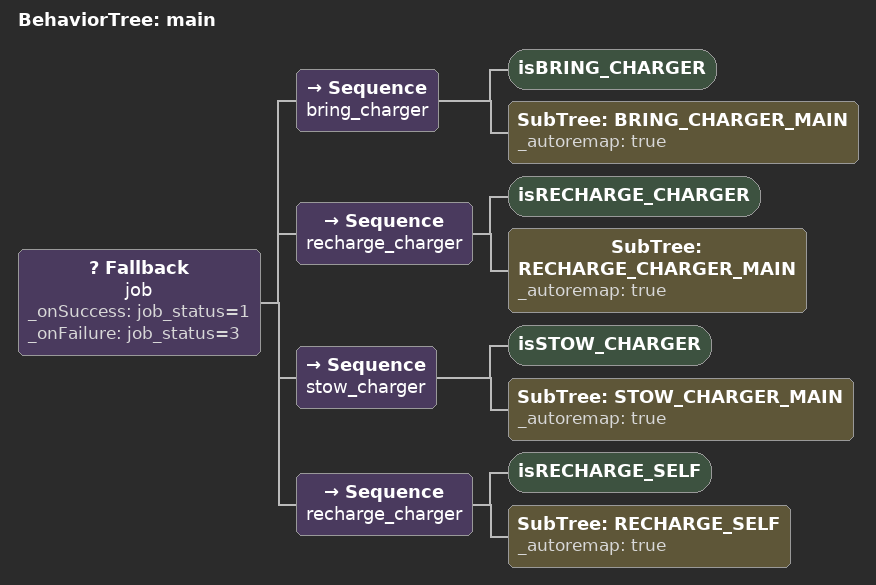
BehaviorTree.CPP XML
<root BTCPP_format="4"
  main_tree_to_execute="main">
  <BehaviorTree ID="main">
    <Fallback name="job"
              _onSuccess="job_status=1"
              _onFailure="job_status=3">
      <Sequence name="bring_charger">
        <isBRING_CHARGER/>
        <SubTree ID="BRING_CHARGER_MAIN"
                 _autoremap="true"/>
      </Sequence>
      <Sequence name="recharge_charger">
        <isRECHARGE_CHARGER/>
        <SubTree ID="RECHARGE_CHARGER_MAIN"
                 _autoremap="true"/>
      </Sequence>
      <Sequence name="stow_charger">
        <isSTOW_CHARGER/>
        <SubTree ID="STOW_CHARGER_MAIN"
                 _autoremap="true"/>
      </Sequence>
      <Sequence name="recharge_charger">
        <isRECHARGE_SELF/>
        <SubTree ID="RECHARGE_SELF"
                 _autoremap="true"/>
      </Sequence>
    </Fallback>
  </BehaviorTree>

</root>
